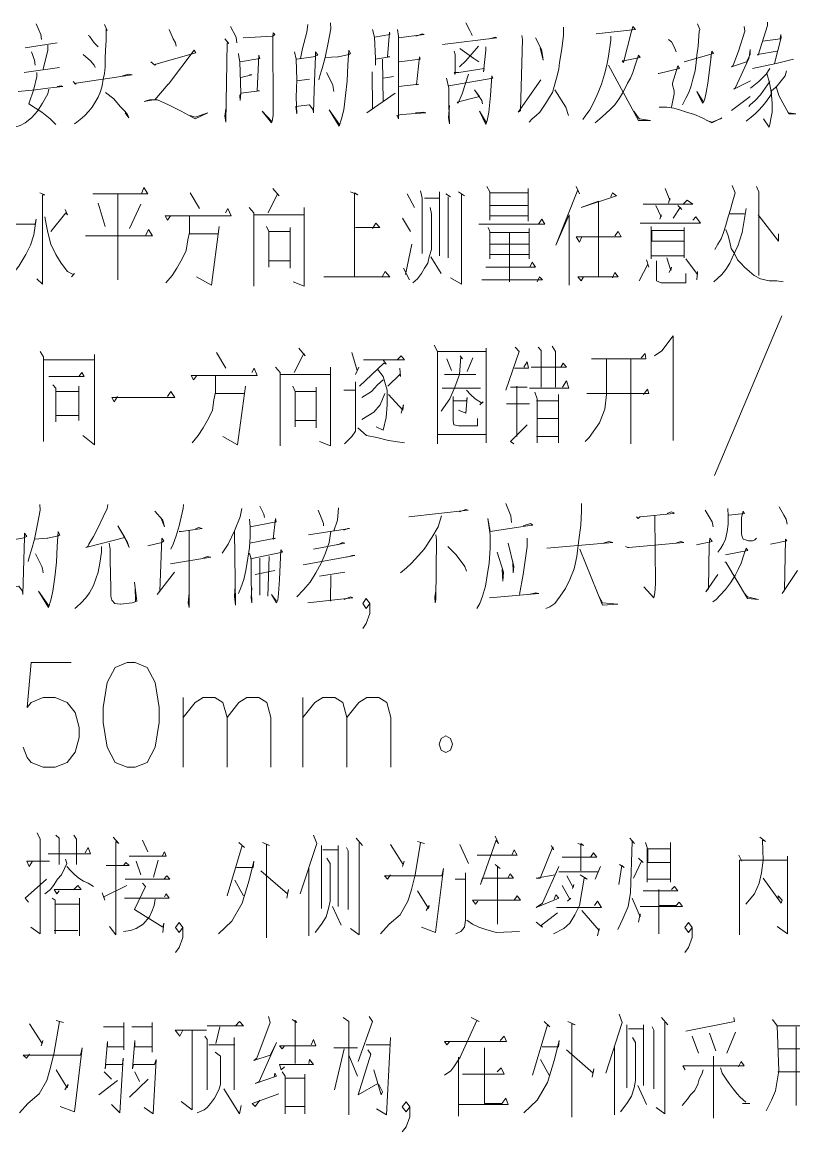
# Model space of a CAD drawing. Header units: millimetres. Extents: x 0 to 829, y 0 to 570.
# Drawn here: x 632.09 to 660.34, y 171.53 to 212.16 of the extents above; entities that cross this region are included whole.
import ezdxf

# ---------------------------------------------------------------- set-up
doc = ezdxf.new("R2010")
doc.units = ezdxf.units.MM

msp = doc.modelspace()

# ---------------------------------------------------------------- linework, layer by layer
at = {"color": 0, "lineweight": 0}
for points in [[(632.604639, 212.097056), (632.773972, 211.705472), (632.795139, 211.522028)], [(635.102306, 212.068833), (635.208139, 211.857167), (635.165806, 211.917139), (635.165806, 211.493806), (635.144639, 211.130444), (635.123472, 210.827056), (635.123472, 210.527194), (635.102306, 210.283778), (635.059972, 210.072111), (635.017639, 209.832222), (634.954139, 209.620556), (634.869472, 209.408889), (634.763639, 209.225444), (634.657806, 209.045528), (634.530806, 208.893833), (634.382639, 208.742139), (634.213306, 208.590444), (634.086306, 208.50225), (634.001639, 208.43875)], [(642.549444, 212.068833), (642.507111, 211.793667), (642.358944, 211.190417), (642.274278, 210.827056)], [(643.374944, 212.128806), (643.396111, 211.917139), (643.290278, 211.402083), (643.184444, 210.858806), (643.078611, 210.463694), (642.993944, 210.192056), (642.951611, 210.043889)], [(648.327944, 212.128806), (648.476111, 211.857167), (648.539611, 211.733694), (648.560778, 211.673722)], [(656.81225, 212.097056), (656.896917, 211.885389), (656.87575, 211.825417), (656.833417, 211.282139), (656.791083, 210.950528), (656.769917, 210.675361), (656.727583, 210.3755), (656.642917, 210.072111), (656.579417, 209.832222), (656.49475, 209.588806), (656.388917, 209.377139), (656.261917, 209.133722)], [(659.373417, 212.157028), (659.373417, 212.037083), (659.03475, 210.950528), (659.013583, 210.97875), (659.73325, 211.098694)], [(634.509639, 211.673722), (634.551972, 211.6455), (634.721306, 211.402083), (634.869472, 211.250389)], [(637.472972, 211.885389), (637.621139, 211.553778), (637.705806, 211.402083), (637.726972, 211.282139)], [(639.716639, 212.005333), (639.928306, 211.61375), (639.949472, 211.402083)], [(640.182306, 211.585528), (641.261806, 211.6455), (641.282972, 211.765444), (641.346472, 211.705472), (641.261806, 211.6455), (641.282972, 208.985556), (641.282972, 208.742139), (641.240639, 208.530472), (641.219472, 208.4705), (640.880806, 208.893833), (641.219472, 208.530472)], [(644.920111, 211.885389), (644.983611, 211.61375), (645.025944, 210.827056), (645.025944, 210.587167), (645.025944, 210.798833), (645.555111, 210.887028), (645.470444, 210.887028), (645.533944, 211.793667), (645.555111, 211.705472), (644.983611, 211.61375)], [(645.830278, 211.885389), (645.872611, 211.6455), (645.872611, 210.252028), (645.872611, 210.163833), (645.872611, 209.408889), (645.872611, 208.622194), (645.809111, 208.742139), (645.978444, 208.773889), (646.867444, 208.833861), (646.782778, 208.862083), (646.486444, 208.833861)], [(645.872611, 211.585528), (646.803944, 211.705472), (646.740444, 211.733694), (646.507611, 211.6455)], [(650.381111, 211.673722), (650.402278, 211.522028), (650.338778, 208.922056), (650.254111, 208.862083), (651.079611, 210.043889)], [(651.905111, 211.977111), (651.905111, 211.733694), (651.905111, 211.673722), (651.841611, 211.190417), (651.778111, 210.738861), (651.756944, 210.675361), (651.735778, 210.435472), (651.651111, 210.103861), (651.566444, 209.800472), (651.502944, 209.588806), (651.397111, 209.408889), (651.291278, 209.225444), (651.164278, 209.045528), (651.037278, 208.862083), (650.910278, 208.742139), (650.762111, 208.622194), (650.656278, 208.50225)], [(653.63725, 211.6455), (653.63725, 211.493806), (653.552583, 210.918778), (653.489083, 210.587167), (653.404417, 210.252028), (653.298583, 209.892194), (653.171583, 209.588806), (653.023417, 209.225444), (652.87525, 208.953806), (652.705917, 208.713917), (652.62125, 208.590444)], [(653.108083, 211.733694), (654.547417, 211.885389), (654.441583, 212.005333), (654.39925, 211.825417), (654.251083, 211.250389), (654.102917, 210.675361), (654.060583, 210.738861), (654.102917, 210.738861), (654.71675, 210.858806), (654.65325, 210.950528), (654.547417, 210.615389), (654.441583, 210.315528), (654.356917, 210.103861), (654.251083, 209.920417), (654.102917, 209.620556), (653.95475, 209.377139), (653.785417, 209.133722), (653.63725, 208.985556), (653.44675, 208.802111), (653.235083, 208.622194), (653.06575, 208.4705)], [(658.52675, 212.005333), (658.547917, 211.825417), (658.315083, 211.098694), (658.14575, 210.647139), (658.103417, 210.555417), (658.061083, 210.527194), (658.611417, 210.707111), (658.738417, 210.97875), (658.738417, 211.162194), (658.71725, 210.950528), (658.696083, 210.827056), (658.188083, 209.7405), (658.14575, 209.70875), (658.759583, 210.012139)], [(659.204083, 211.462056), (659.839083, 211.553778), (659.86025, 211.705472), (659.881417, 211.585528), (659.86025, 211.553778), (659.627417, 210.647139)], [(632.202472, 211.222167), (633.366639, 211.402083)], [(633.027972, 211.310361), (633.027972, 211.130444), (632.858639, 210.435472)], [(639.504972, 211.553778), (639.653139, 211.373861), (639.589639, 211.402083), (639.547306, 208.50225), (639.504972, 208.713917), (639.547306, 208.985556)], [(647.481278, 211.342111), (649.470944, 211.585528), (649.407444, 211.61375), (649.216944, 211.553778)], [(647.904611, 211.098694), (647.946944, 210.97875), (647.946944, 210.252028), (647.904611, 210.315528), (648.073944, 210.315528), (649.005278, 210.463694), (648.984111, 210.34375), (649.068778, 211.130444), (649.068778, 211.250389)], [(648.793611, 211.282139), (648.327944, 210.738861), (648.095111, 210.527194)], [(650.889111, 211.585528), (651.100778, 211.162194), (651.143111, 210.950528), (651.164278, 210.767083), (651.058444, 211.222167)], [(655.753917, 211.522028), (655.85975, 211.433833), (655.965583, 211.250389), (656.029083, 211.070472)], [(632.435306, 211.070472), (632.541139, 210.767083), (632.562306, 210.587167)], [(634.319139, 210.97875), (634.594306, 210.738861), (634.721306, 210.587167), (634.763639, 210.495444)], [(636.795639, 210.707111), (636.943806, 210.587167), (636.986139, 210.615389), (638.446639, 211.038722), (638.383139, 211.130444), (637.451806, 209.892194), (637.430639, 209.892194), (636.943806, 209.317167), (636.753306, 209.317167), (636.562806, 209.257194), (636.753306, 209.285417), (636.922639, 209.317167), (637.049639, 209.317167), (637.451806, 209.133722), (637.494139, 209.1055), (637.917472, 208.893833), (638.319639, 208.682167), (638.425472, 208.622194), (638.891139, 208.833861), (638.425472, 208.682167), (638.234972, 208.742139)], [(640.012972, 211.0105), (640.012972, 210.97875), (640.055306, 210.707111), (640.097639, 209.557056), (640.076472, 209.285417), (640.055306, 209.468861), (640.097639, 209.557056), (640.774972, 209.648778), (640.690306, 209.648778), (640.753806, 210.950528), (640.796139, 210.827056), (640.076472, 210.707111)], [(642.062611, 211.070472), (642.126111, 210.798833), (642.147278, 210.043889), (642.126111, 209.408889), (642.147278, 208.802111), (642.104944, 209.07375), (642.612944, 209.133722), (642.739944, 208.953806), (642.761111, 208.833861), (642.782278, 209.680528), (642.824611, 210.918778), (642.824611, 211.070472), (642.909278, 210.950528), (642.739944, 210.887028), (642.147278, 210.798833)], [(643.184444, 210.858806), (643.650111, 210.887028), (643.671278, 210.887028), (644.052278, 210.97875), (644.115778, 211.0105), (644.052278, 211.130444), (644.009944, 210.587167), (643.988778, 210.012139), (643.925278, 209.468861), (643.861778, 208.953806), (643.777111, 208.622194), (643.692444, 208.350556), (643.332611, 208.953806), (643.713611, 208.410528)], [(645.893778, 210.707111), (646.655778, 210.798833), (646.634611, 210.887028), (646.528778, 209.860444), (646.613444, 209.892194), (645.872611, 209.800472)], [(648.116278, 211.190417), (648.624278, 210.827056), (648.814778, 210.707111)], [(656.325417, 210.707111), (657.404917, 211.0105), (657.341417, 211.098694), (657.299083, 210.858806), (657.32025, 210.887028), (657.19325, 209.920417), (657.12975, 209.588806), (657.087417, 209.345389), (657.045083, 209.257194), (657.00275, 209.197222), (656.791083, 209.620556), (657.023917, 209.257194)], [(632.160139, 210.315528), (633.451306, 210.495444)], [(645.279944, 210.798833), (645.301111, 209.257194)], [(653.552583, 210.587167), (654.65325, 208.562222), (655.09775, 208.562222), (654.695583, 208.622194), (654.65325, 208.650417), (654.483917, 208.893833)], [(655.372917, 210.283778), (655.394083, 210.283778), (656.156083, 210.463694), (656.092583, 210.555417), (655.902083, 209.920417), (655.902083, 209.860444), (655.965583, 209.648778), (655.965583, 209.528833), (655.85975, 209.045528)], [(659.458083, 210.463694), (659.331083, 210.252028), (659.055917, 209.980389), (658.759583, 209.7405)], [(658.823083, 210.463694), (659.690917, 210.647139), (660.325917, 210.798833)], [(632.625806, 210.315528), (632.625806, 210.163833), (632.519972, 209.70875), (632.329472, 209.165472), (632.583472, 209.013778), (632.816306, 208.862083), (633.112639, 208.622194), (633.324306, 208.410528)], [(633.959306, 209.980389), (634.043972, 209.892194), (634.065139, 209.920417), (636.118306, 210.223806), (635.991306, 210.252028), (635.758472, 210.192056)], [(640.097639, 210.132083), (640.499806, 210.223806), (640.436306, 210.223806), (640.415139, 210.223806)], [(642.147278, 210.012139), (642.612944, 210.072111)], [(643.226778, 210.315528), (643.459611, 209.860444), (643.480778, 209.768722), (643.501944, 209.620556)], [(644.898944, 210.34375), (644.920111, 208.985556), (644.708444, 208.833861), (645.745611, 209.557056)], [(645.301111, 210.103861), (645.682111, 210.163833)], [(647.629444, 210.103861), (647.714111, 209.7405), (647.714111, 209.1055), (647.735278, 208.43875), (647.692944, 208.650417), (647.735278, 209.1055)], [(647.714111, 209.832222), (649.322778, 210.103861), (649.280444, 210.192056), (649.238111, 209.468861), (649.174611, 208.862083), (649.111111, 208.562222), (649.068778, 208.410528), (648.835944, 208.893833), (649.089944, 208.4705)], [(648.433778, 210.252028), (648.200944, 209.528833), (648.052778, 209.197222), (648.010444, 209.225444), (648.835944, 209.437111), (648.645444, 209.680528), (648.920611, 209.285417), (648.941778, 209.165472)], [(660.071917, 210.3755), (660.029583, 210.192056), (659.881417, 210.012139), (659.73325, 209.832222), (659.66975, 209.768722), (659.521583, 209.648778), (659.521583, 209.528833), (659.458083, 209.437111), (659.267583, 209.165472), (659.077083, 208.953806), (658.928917, 208.802111), (658.78075, 208.682167), (658.59025, 208.530472)], [(659.35225, 210.283778), (659.436917, 209.980389), (659.500417, 209.680528), (659.521583, 209.468861), (659.54275, 209.197222), (659.54275, 208.862083), (659.500417, 208.622194), (659.458083, 208.410528), (659.436917, 208.318806), (659.22525, 208.622194)], [(633.070306, 209.70875), (633.027972, 209.528833), (632.837472, 209.197222), (632.646972, 208.893833), (632.435306, 208.650417), (632.202472, 208.4705), (632.011972, 208.378778), (631.821472, 208.318806)], [(631.948472, 209.620556), (632.583472, 209.680528), (633.027972, 209.7405), (633.578306, 209.800472), (633.514806, 209.832222), (633.366639, 209.800472)], [(652.092083, 208.742139), (651.989778, 209.045528), (651.587611, 209.680528)], [(659.458083, 209.980389), (659.28875, 209.7405), (659.119417, 209.497083), (658.928917, 209.285417), (658.738417, 209.133722), (658.696083, 209.07375)], [(659.690917, 209.800472), (659.79675, 209.468861), (660.156583, 208.802111), (660.410583, 208.802111), (660.156583, 208.833861)], [(635.144639, 209.588806), (635.440972, 209.345389), (635.673806, 209.07375), (635.843139, 208.893833), (635.948972, 208.773889), (635.991306, 208.650417), (635.864306, 208.833861)], [(658.061083, 208.922056), (658.738417, 209.437111)], [(655.41525, 209.045528), (655.563417, 209.045528), (655.690417, 209.045528), (655.944417, 209.013778), (656.156083, 208.953806), (656.410083, 208.862083), (656.706417, 208.773889), (656.981583, 208.650417), (657.214417, 208.530472), (657.341417, 208.4705), (657.70125, 208.650417), (657.658917, 208.622194), (657.341417, 208.50225), (657.150917, 208.562222)], [(635.592667, 202.72375), (635.592667, 205.874056), (634.671917, 205.874056), (636.686278, 205.874056), (636.541639, 206.103361), (636.456972, 205.874056)], [(641.265333, 206.064556), (641.494639, 205.796444), (641.438194, 205.874056), (641.092472, 205.182611)], [(646.676944, 205.986944), (646.736917, 205.718833), (646.736917, 203.683306)], [(649.097, 206.142167), (649.209889, 205.948139), (649.209889, 204.9145), (649.209889, 205.066194), (650.621, 205.066194), (650.621, 204.875694), (650.621, 206.064556), (650.621, 205.912861), (649.209889, 205.912861), (650.621, 205.912861), (650.621, 205.450722), (649.209889, 205.450722)], [(652.377833, 206.142167), (652.49425, 205.874056), (652.437806, 206.02575), (651.629944, 203.990222), (652.120306, 205.105), (652.120306, 202.53325)], [(655.630444, 206.064556), (655.803306, 205.641222), (655.803306, 205.718833), (655.746861, 205.528333)], [(658.078722, 206.180972), (658.195139, 205.912861), (658.078722, 205.528333), (658.022278, 205.2955), (657.934083, 205.027389), (657.849417, 204.720472), (657.761222, 204.452361), (657.676556, 204.223056), (657.560139, 204.029028), (657.44725, 203.838528)], [(658.97125, 206.142167), (659.059444, 205.948139), (659.059444, 202.878972)], [(632.742222, 205.912861), (632.915083, 205.83525), (632.830417, 205.83525), (632.830417, 202.572056), (632.625806, 202.762556)], [(638.242028, 205.912861), (638.58775, 205.334306)], [(644.115778, 205.948139), (644.373306, 205.83525), (644.260417, 205.912861), (644.260417, 202.840167), (643.135056, 202.840167), (645.555111, 202.840167), (645.38225, 203.030667), (645.265833, 202.840167)], [(646.186583, 205.874056), (646.447639, 205.373111)], [(646.821583, 205.718833), (647.368389, 205.718833)], [(647.368389, 205.948139), (647.368389, 203.609222)], [(647.597694, 205.874056), (647.770556, 205.757639)], [(647.685889, 205.757639), (647.685889, 203.531611)], [(648.17625, 205.874056), (648.17625, 202.572056), (647.770556, 202.801361)], [(648.059833, 205.948139), (648.289139, 205.796444)], [(653.644306, 205.757639), (653.704278, 205.912861), (653.845389, 205.796444), (652.550694, 205.373111), (653.185694, 205.602417), (653.185694, 202.840167), (652.437806, 202.840167), (653.905361, 202.840167), (653.788944, 202.995389), (653.704278, 202.801361)], [(654.826111, 205.489528), (656.639389, 205.489528), (656.438306, 205.641222), (656.293667, 205.489528)], [(633.662972, 205.2955), (633.751167, 205.105), (633.691194, 205.182611), (633.144389, 204.491167)], [(634.873, 205.528333), (635.130528, 204.681667)], [(636.42875, 205.489528), (636.023056, 204.607583)], [(637.522361, 205.066194), (637.405944, 204.9145), (637.321278, 205.066194), (639.737806, 205.066194), (639.624917, 205.334306), (639.536722, 205.182611)], [(640.401028, 205.373111), (640.573889, 205.182611), (640.573889, 202.494444), (640.573889, 205.105), (642.415389, 205.105), (642.415389, 205.373111), (642.415389, 202.494444), (642.013222, 202.649667)], [(647.022667, 205.373111), (647.079111, 205.143806), (647.079111, 203.838528), (646.994444, 203.570417), (646.938, 203.337583), (646.821583, 203.147083), (646.705167, 202.956583), (646.564056, 202.762556), (646.391194, 202.610861)], [(655.28825, 205.450722), (655.489333, 205.027389), (655.489333, 205.105), (655.429361, 204.949778)], [(656.092583, 205.450722), (656.237222, 205.2955), (656.180778, 205.373111), (655.919722, 204.988583)], [(658.597306, 205.334306), (658.452667, 204.452361), (658.368, 204.18425), (658.308028, 203.990222), (658.195139, 203.760917), (658.078722, 203.531611), (657.994056, 203.337583), (657.849417, 203.108278), (657.704778, 202.917778), (657.4155, 202.649667)], [(657.994056, 205.143806), (658.540861, 205.143806)], [(631.733278, 204.759278), (632.569361, 204.759278), (632.597583, 204.949778), (632.512917, 204.37475), (632.3965, 203.990222), (632.223639, 203.648028), (631.966111, 203.224694), (631.765028, 202.956583), (631.503972, 202.72375)], [(632.915083, 205.027389), (632.971528, 204.759278), (633.0315, 204.452361), (633.144389, 204.029028), (633.31725, 203.648028), (633.518333, 203.337583), (633.751167, 203.030667), (633.95225, 202.917778), (634.008694, 202.956583), (633.895806, 202.840167)], [(638.213806, 205.066194), (638.213806, 204.452361), (638.153833, 204.18425), (638.097389, 203.799722), (637.95275, 203.492806), (637.751667, 203.147083), (637.578806, 202.878972), (637.3495, 202.610861)], [(644.288639, 204.642861), (645.181167, 204.642861), (645.036528, 204.798083), (644.920111, 204.607583)], [(646.01725, 204.988583), (646.303, 204.491167)], [(648.807722, 204.759278), (651.227778, 204.759278), (651.111361, 204.949778), (650.994944, 204.759278)], [(654.709694, 204.798083), (656.928667, 204.798083), (656.755806, 205.027389), (656.639389, 204.9145)], [(659.031222, 205.105), (659.779111, 204.145444), (659.779111, 204.413556)], [(634.410861, 204.335944), (636.859139, 204.335944), (636.7145, 204.568778), (636.601611, 204.335944)], [(638.213806, 204.413556), (639.250972, 204.413556)], [(639.307417, 204.681667), (639.018139, 202.53325), (638.471333, 202.840167)], [(641.036028, 204.681667), (641.120694, 204.491167), (641.120694, 203.185889), (641.120694, 203.415194), (641.896806, 203.415194), (641.896806, 203.147083), (641.896806, 204.642861), (641.896806, 204.491167), (641.120694, 204.491167)], [(649.153444, 204.642861), (649.209889, 204.491167), (649.209889, 203.492806), (649.209889, 203.648028), (650.65275, 203.648028), (650.65275, 203.492806), (650.65275, 204.607583), (650.65275, 204.452361), (649.209889, 204.452361), (649.209889, 204.029028), (650.65275, 204.029028), (649.929556, 204.029028), (649.929556, 204.452361), (649.929556, 202.649667), (649.929556, 203.185889), (649.068778, 203.185889), (650.882056, 203.185889), (650.765639, 203.376389), (650.680972, 203.185889)], [(652.578917, 204.297139), (652.49425, 204.106639), (652.377833, 204.297139), (654.01825, 204.297139), (653.905361, 204.491167), (653.788944, 204.335944)], [(655.115389, 204.681667), (655.115389, 203.492806), (655.115389, 203.609222), (656.321889, 203.609222), (656.321889, 203.531611), (656.321889, 204.642861), (656.321889, 204.529972), (655.143611, 204.529972), (655.143611, 204.145444), (656.321889, 204.145444)], [(657.849417, 204.568778), (657.934083, 204.335944), (657.994056, 204.106639), (658.0505, 203.877333), (658.166917, 203.683306), (658.279806, 203.454), (658.396222, 203.337583), (658.540861, 203.185889), (658.713722, 203.030667), (658.886583, 202.878972), (659.115889, 202.762556), (659.433389, 202.684944), (659.719139, 202.684944), (659.951972, 202.649667)], [(646.130139, 202.917778), (646.359444, 204.029028)], [(647.050889, 203.570417), (647.424833, 202.956583)], [(655.690417, 203.531611), (655.835056, 203.069472), (655.863278, 203.185889), (655.775083, 202.995389)], [(646.045472, 203.147083), (646.274778, 202.72375)], [(654.942528, 203.454), (655.027194, 203.185889), (654.998972, 203.302306), (654.681472, 202.684944)], [(655.316472, 203.415194), (655.316472, 202.801361), (655.316472, 202.684944), (655.489333, 202.610861), (656.381861, 202.610861), (656.381861, 202.956583)], [(656.381861, 203.492806), (656.81225, 202.917778), (656.81225, 203.030667), (656.784028, 202.72375)], [(648.924139, 202.72375), (651.139583, 202.72375), (651.026694, 202.840167), (650.9385, 202.649667)], [(652.638889, 202.840167), (652.550694, 202.684944), (652.437806, 202.840167)], [(659.899056, 201.411417), (657.433139, 195.558833)], [(655.238861, 199.947389), (655.514028, 200.130833), (655.92325, 200.677639), (655.92325, 196.839417)], [(647.177889, 200.331917), (647.290778, 200.102611), (647.290778, 196.723), (647.290778, 197.068722), (649.075833, 197.068722), (649.075833, 196.761806), (649.075833, 200.219028), (649.075833, 200.102611), (647.290778, 200.102611)], [(651.495889, 200.293111), (651.612306, 200.102611), (651.612306, 198.797333)], [(632.752806, 200.102611), (632.865694, 199.912111), (632.865694, 196.800611), (632.865694, 199.795694), (634.738944, 199.795694), (634.738944, 199.986194), (634.738944, 196.687722), (634.308556, 197.029917)], [(639.201583, 200.063806), (639.547306, 199.488778)], [(642.224889, 200.219028), (642.454194, 199.947389), (642.39775, 200.025), (642.052028, 199.333556)], [(644.154583, 200.063806), (644.355667, 199.411167), (644.412111, 199.527583), (644.299222, 199.259472)], [(644.584972, 199.795694), (646.084278, 199.795694), (645.967861, 199.947389), (645.823222, 199.795694)], [(648.126861, 199.947389), (648.215056, 199.8345), (648.155083, 199.912111), (648.098639, 199.259472), (647.925778, 198.797333), (647.752917, 198.374), (647.435417, 197.915389)], [(648.589, 199.873306), (648.384389, 199.372361)], [(650.141222, 200.257833), (650.285861, 200.102611), (649.7955, 198.680917)], [(650.977306, 200.257833), (651.093722, 200.141417), (651.093722, 198.797333)], [(652.935222, 199.8345), (654.921361, 199.8345), (654.893139, 200.025), (654.7485, 199.873306)], [(638.481917, 199.220667), (638.3655, 199.065444), (638.280833, 199.220667), (640.697361, 199.220667), (640.584472, 199.488778), (640.496278, 199.333556)], [(641.360583, 199.527583), (641.533444, 199.333556), (641.533444, 196.648917), (641.533444, 199.259472), (643.374944, 199.259472), (643.374944, 199.527583), (643.374944, 196.648917), (642.972778, 196.800611)], [(645.304639, 199.795694), (645.421056, 199.640472), (645.332861, 199.679278), (644.440333, 198.836139), (645.103556, 199.449972), (645.304639, 199.181861), (645.449278, 198.680917), (645.449278, 198.144694), (645.421056, 197.682556), (645.304639, 197.223944), (645.047111, 197.340361)], [(645.911417, 199.488778), (645.939639, 199.181861), (645.911417, 199.259472), (645.4775, 198.836139)], [(647.6365, 199.8345), (647.809361, 199.411167)], [(650.113, 199.488778), (650.631583, 199.488778), (650.575139, 199.718083), (650.458722, 199.527583)], [(650.719778, 199.527583), (652.014472, 199.527583), (651.898056, 199.679278), (651.813389, 199.527583)], [(653.51025, 199.8345), (653.482028, 199.8345), (653.482028, 198.987833), (653.482028, 198.529222), (653.425583, 197.993), (653.2245, 197.492056), (652.850556, 196.955833), (652.705917, 196.800611)], [(654.374556, 199.8345), (654.374556, 196.723)], [(633.070306, 199.181861), (634.365, 199.181861), (634.276806, 199.333556), (634.163917, 199.181861)], [(639.173361, 199.220667), (639.173361, 198.606833), (639.113389, 198.335194), (639.056944, 197.954194), (638.912306, 197.647278), (638.711222, 197.301556), (638.538361, 197.029917), (638.309056, 196.761806)], [(645.304639, 199.065444), (645.103556, 198.874944), (644.87425, 198.642111), (644.528528, 198.412806)], [(647.551833, 199.259472), (648.701889, 199.259472)], [(633.211417, 198.874944), (633.327833, 198.758528), (633.327833, 197.530861), (633.327833, 197.760167), (634.163917, 197.760167), (634.163917, 197.569667), (634.163917, 198.836139), (634.163917, 198.642111), (633.327833, 198.642111)], [(640.266972, 198.836139), (639.977694, 196.687722), (639.430889, 196.994639)], [(641.995583, 198.836139), (642.08025, 198.642111), (642.08025, 197.340361), (642.08025, 197.569667), (642.856361, 197.569667), (642.856361, 197.301556), (642.856361, 198.797333), (642.856361, 198.642111), (642.08025, 198.642111)], [(643.865306, 198.680917), (644.299222, 198.680917), (644.299222, 198.987833), (644.299222, 197.45325), (644.299222, 197.185139), (644.154583, 196.994639), (643.893528, 196.723)], [(647.463639, 198.758528), (648.87475, 198.758528)], [(648.356167, 198.680917), (648.500806, 198.529222), (648.673667, 198.374), (648.902972, 198.222306), (648.962944, 198.261111), (648.846528, 198.144694)], [(649.968361, 198.797333), (650.575139, 198.797333)], [(650.201194, 198.836139), (650.201194, 196.994639)], [(650.659806, 198.758528), (652.099139, 198.758528), (652.014472, 199.026639), (651.869833, 198.797333)], [(652.762361, 198.568028), (655.037778, 198.568028), (654.977806, 198.719722), (654.836694, 198.529222)], [(635.575028, 198.451611), (635.458611, 198.261111), (635.370417, 198.412806), (637.674056, 198.412806), (637.532944, 198.642111), (637.416528, 198.451611)], [(639.173361, 198.568028), (640.210528, 198.568028)], [(645.364611, 198.568028), (645.19175, 198.144694), (644.958917, 197.876583), (644.528528, 197.608472)], [(645.505722, 198.529222), (646.024306, 197.954194), (646.052528, 198.144694), (645.967861, 197.837778)], [(648.070417, 197.954194), (648.327944, 197.837778), (648.384389, 198.412806), (648.356167, 198.299917), (647.869333, 198.299917), (647.869333, 198.451611), (647.869333, 197.569667), (647.897556, 197.414444), (648.070417, 197.375639), (648.761861, 197.375639), (648.761861, 197.647278)], [(650.860889, 198.606833), (650.949083, 198.374), (650.949083, 196.761806)], [(650.920861, 198.299917), (651.725194, 198.299917)], [(651.725194, 198.529222), (651.725194, 196.761806)], [(649.82725, 198.1835), (650.659806, 198.1835)], [(650.949083, 197.647278), (651.725194, 197.647278)], [(644.383889, 197.301556), (644.701389, 197.029917), (645.075333, 196.955833), (645.505722, 196.839417), (646.084278, 196.761806)], [(650.084778, 196.723), (649.968361, 196.800611), (650.575139, 197.414444)], [(650.920861, 196.994639), (651.696972, 196.994639)], [(632.731639, 194.504028), (632.752806, 194.292361), (632.646972, 193.777306), (632.541139, 193.234028), (632.435306, 192.842444), (632.350639, 192.567278), (632.308306, 192.419111)], [(635.229306, 194.504028), (635.208139, 194.352333), (635.059972, 194.048944), (634.869472, 193.657361), (634.700139, 193.32575), (634.530806, 193.050583), (634.488472, 192.962389), (634.424972, 192.930639), (635.843139, 193.294), (635.589139, 193.717333), (635.948972, 193.114083), (636.012472, 192.930639), (635.843139, 193.294)], [(636.943806, 194.260611), (637.240139, 193.929), (637.303639, 193.685583), (637.176639, 193.988972)], [(637.998611, 194.504028), (637.980972, 194.352333), (637.832806, 193.717333), (637.726972, 193.353972), (637.621139, 193.050583), (637.536472, 192.870667)], [(640.136444, 194.352333), (640.072944, 194.048944), (639.861278, 193.537417), (639.628444, 193.050583), (639.416778, 192.718972)], [(640.792611, 194.444056), (640.940778, 194.140667), (640.961944, 194.020722)], [(642.930444, 194.292361), (643.057444, 193.96075), (643.120944, 193.809056), (643.120944, 193.717333)], [(643.671278, 194.380556), (643.628944, 193.929), (643.501944, 193.537417)], [(646.243028, 194.048944), (648.419667, 194.292361), (648.335, 194.320583), (648.102167, 194.232389)], [(649.7955, 194.53225), (649.986, 194.080694), (650.007167, 193.837278)], [(652.568333, 194.53225), (652.568333, 194.260611), (652.547167, 193.749083), (652.4625, 193.114083), (652.399, 192.599028), (652.293167, 192.143944), (652.145, 191.752361), (651.975667, 191.42075), (651.785167, 191.149111), (651.594667, 190.877472), (651.404167, 190.754), (651.256, 190.694028)], [(654.579167, 194.048944), (654.642667, 193.988972), (654.706167, 194.048944), (654.727333, 194.048944), (655.933833, 194.172417), (655.955, 194.200639), (655.849167, 194.232389), (655.701, 194.172417)], [(657.094472, 194.292361), (657.348472, 193.869028), (657.390806, 193.685583)], [(657.919972, 194.352333), (657.941139, 194.080694), (657.941139, 193.777306), (657.898806, 193.505667), (657.835306, 193.234028), (657.750639, 193.050583), (657.665972, 192.902417), (657.560139, 192.750722)], [(657.962306, 194.108917), (658.533806, 194.172417), (658.491472, 194.260611), (658.427972, 194.020722), (658.427972, 193.809056), (658.427972, 193.625611), (658.427972, 193.413944), (658.449139, 193.32575), (658.491472, 193.234028), (658.576139, 193.202278), (658.681972, 193.174056), (658.830139, 193.174056), (658.914806, 193.202278), (658.978306, 193.26225)], [(659.803806, 194.412306), (659.973139, 194.108917), (660.057806, 193.96075), (660.100139, 193.777306)], [(640.411611, 193.96075), (640.432778, 193.685583), (640.432778, 193.32575), (640.411611, 192.930639), (640.348111, 192.539056), (640.284611, 192.083972), (640.199944, 191.752361), (640.094111, 191.448972), (640.009444, 191.237306)], [(640.432778, 193.685583), (641.385278, 193.869028), (641.364111, 193.988972), (641.279444, 193.234028), (641.364111, 193.26225), (640.411611, 193.082333)], [(647.446, 194.080694), (647.319, 193.685583), (647.086167, 193.294), (646.811, 192.870667), (646.602861, 192.630778), (646.348861, 192.355611), (646.158361, 192.175694), (645.946694, 191.995778)], [(650.4305, 193.717333), (650.705667, 193.809056), (650.790333, 193.749083), (650.748, 193.749083), (649.224, 193.505667), (649.139333, 193.988972), (649.224, 193.385722), (649.224, 192.902417), (649.181667, 192.355611), (649.118167, 191.904056), (649.054667, 191.508944), (648.948833, 191.149111), (648.843, 190.877472), (648.737167, 190.694028)], [(655.2565, 194.080694), (655.277667, 191.600667), (655.2565, 191.269056), (655.214167, 191.089139), (654.854333, 191.480722), (655.214167, 191.089139), (655.235333, 191.177333)], [(631.419306, 193.445694), (631.482806, 193.174056), (631.503972, 192.419111), (631.482806, 191.784111), (631.503972, 191.177333), (631.461639, 191.448972), (631.969639, 191.508944), (632.096639, 191.329028), (632.117806, 191.209083), (632.138972, 192.05575), (632.181306, 193.294), (632.181306, 193.445694), (632.265972, 193.32575), (632.096639, 193.26225), (631.503972, 193.174056)], [(632.541139, 193.234028), (633.006806, 193.26225), (633.027972, 193.26225), (633.408972, 193.353972), (633.472472, 193.385722), (633.408972, 193.505667), (633.366639, 192.962389), (633.345472, 192.387361), (633.281972, 191.844083), (633.218472, 191.329028), (633.133806, 190.997417), (633.049139, 190.725778), (632.689306, 191.329028), (633.070306, 190.78575)], [(637.832806, 193.505667), (637.917472, 193.505667), (638.675944, 193.625611), (638.548944, 193.657361), (638.421944, 193.597389)], [(638.210278, 193.537417), (638.210278, 191.209083), (638.210278, 190.78575), (638.210278, 190.725778), (638.167944, 190.905694), (638.210278, 191.269056)], [(639.861278, 193.505667), (639.903611, 190.813972), (639.861278, 191.149111), (639.882444, 191.508944)], [(643.396111, 193.505667), (643.332611, 193.114083), (643.184444, 192.69075), (643.036278, 192.355611), (642.845778, 191.995778), (642.634111, 191.660639), (642.380111, 191.360778), (642.147278, 191.117361)], [(642.570611, 193.385722), (644.073444, 193.625611), (644.009944, 193.625611), (643.861778, 193.565639)], [(647.234333, 193.385722), (647.2555, 193.202278), (647.234333, 191.025639), (647.213167, 190.905694), (647.192, 191.117361), (647.234333, 191.329028)], [(634.996472, 192.962389), (634.996472, 192.750722), (634.932972, 192.355611), (634.869472, 192.024), (634.784806, 191.784111), (634.700139, 191.540694), (634.551972, 191.269056), (634.424972, 191.089139), (634.255639, 190.905694), (634.086306, 190.754), (634.022806, 190.694028)], [(635.271639, 193.082333), (635.313972, 192.870667), (635.313972, 192.447333), (635.335139, 191.448972), (635.335139, 191.149111), (635.377472, 190.997417), (635.483306, 190.877472), (635.673806, 190.845722), (635.694972, 190.845722), (636.118306, 190.905694), (636.287639, 190.965667), (636.202972, 191.660639)], [(636.689806, 192.990611), (637.197806, 193.114083), (637.282472, 193.174056), (637.197806, 193.26225), (637.134306, 191.329028), (637.028472, 191.209083), (637.663472, 192.024)], [(642.761111, 192.870667), (643.904111, 193.082333), (643.819444, 193.114083), (643.650111, 193.022361)], [(648.356167, 192.05575), (648.292667, 192.235667), (647.975167, 192.659), (647.678833, 192.962389)], [(649.880167, 193.082333), (650.091833, 192.235667), (650.070667, 191.995778), (650.0495, 192.419111)], [(650.578667, 193.26225), (650.578667, 192.962389), (650.4305, 191.932278), (650.3035, 191.209083)], [(651.298333, 192.902417), (653.711333, 193.114083), (653.563167, 193.142306), (653.372667, 193.082333)], [(654.177, 192.962389), (654.261667, 192.930639), (654.304, 192.930639), (656.314833, 193.114083), (656.209, 193.142306), (656.0185, 193.082333)], [(656.7805, 193.022361), (657.348472, 193.142306), (657.263806, 193.26225), (657.242639, 193.022361), (657.221472, 191.42075), (657.115639, 191.300806), (657.560139, 191.932278)], [(659.486306, 193.050583), (660.078972, 193.174056), (660.036639, 193.234028), (659.994306, 191.360778), (659.909639, 191.237306), (660.481139, 192.083972)], [(632.583472, 192.69075), (632.816306, 192.235667), (632.837472, 192.143944), (632.858639, 191.995778)], [(637.515306, 192.327389), (638.993444, 192.567278), (638.866444, 192.599028), (638.718278, 192.539056)], [(640.411611, 192.718972), (640.475111, 192.507306), (640.475111, 191.720611), (640.496278, 190.905694), (640.475111, 191.089139), (640.496278, 191.448972)], [(640.453944, 192.507306), (641.618111, 192.750722), (641.554611, 192.842444), (641.512278, 191.752361), (641.469944, 191.237306), (641.448778, 190.997417), (641.406444, 190.905694), (641.215944, 191.209083), (641.406444, 190.965667)], [(641.131278, 192.599028), (641.088944, 191.149111)], [(642.380111, 192.295639), (644.263944, 192.630778), (644.179278, 192.630778), (643.967611, 192.567278)], [(649.478, 192.750722), (649.710833, 192.024), (649.689667, 191.692389), (649.6685, 192.115722)], [(652.504833, 192.870667), (653.330333, 190.813972), (653.901833, 190.845722), (653.330333, 190.905694), (653.203333, 191.149111)], [(657.835306, 192.659), (658.660806, 192.810694), (658.597306, 192.902417), (658.512639, 192.659), (658.406806, 192.355611), (658.300972, 192.115722), (658.195139, 191.904056), (658.025806, 191.632417), (657.835306, 191.389), (657.644806, 191.177333), (657.496639, 191.025639), (657.369639, 190.937444)], [(640.792611, 192.539056), (640.792611, 191.177333)], [(657.814139, 192.387361), (657.856472, 192.387361), (658.639639, 191.057389), (659.041806, 191.025639), (658.639639, 191.117361), (658.533806, 191.237306)], [(641.342944, 192.083972), (640.623278, 191.932278)], [(642.972778, 191.872306), (643.904111, 192.024)], [(643.396111, 191.904056), (643.374944, 190.965667)], [(636.224139, 191.480722), (636.245306, 190.965667)], [(642.549444, 190.905694), (644.200444, 191.089139), (644.115778, 191.117361), (643.882944, 191.025639)], [(644.814278, 190.877472), (644.687278, 190.694028), (644.560278, 190.877472), (644.687278, 191.060917), (644.814278, 190.877472), (644.814278, 190.510583), (644.687278, 190.147222), (644.560278, 189.963778)], [(649.202833, 191.089139), (651.002, 191.237306), (650.896167, 191.269056), (650.642167, 191.209083)], [(633.885222, 188.718472), (632.421194, 188.718472), (632.276556, 187.071), (632.421194, 187.254444), (632.862167, 187.437889), (633.299611, 187.437889), (633.737056, 187.254444), (634.029861, 186.891083), (634.178028, 186.34075), (634.178028, 185.973861), (634.029861, 185.427056), (633.737056, 185.060167), (633.299611, 184.88025), (632.862167, 184.88025), (632.421194, 185.060167), (632.276556, 185.243611), (632.128389, 185.6105)], [(637.980972, 184.88025), (637.980972, 187.437889)], [(637.980972, 186.707639), (638.418417, 187.254444), (638.711222, 187.437889), (639.148667, 187.437889), (639.441472, 187.254444), (639.589639, 186.707639), (639.589639, 184.88025)], [(639.589639, 186.707639), (640.027083, 187.254444), (640.319889, 187.437889), (640.757333, 187.437889), (641.050139, 187.254444), (641.198306, 186.707639), (641.198306, 184.88025)], [(642.366, 184.88025), (642.366, 187.437889)], [(642.366, 186.707639), (642.806972, 187.254444), (643.099778, 187.437889), (643.537222, 187.437889), (643.830028, 187.254444), (643.974667, 186.707639), (643.974667, 184.88025)], [(643.974667, 186.707639), (644.415639, 187.254444), (644.708444, 187.437889), (645.145889, 187.437889), (645.438694, 187.254444), (645.583333, 186.707639), (645.583333, 184.88025)], [(632.636389, 182.474306), (632.749278, 182.245), (632.749278, 178.787778), (632.407083, 179.020611)], [(633.327833, 182.396694), (633.440722, 182.280278), (633.440722, 181.320722)], [(633.987528, 182.396694), (634.075722, 182.245), (634.075722, 181.320722)], [(642.761111, 182.396694), (642.874, 182.089778), (642.27075, 180.248278)], [(635.426861, 182.319083), (635.631472, 182.089778), (635.515056, 182.167389), (635.515056, 178.748972), (635.28575, 179.055889)], [(636.49225, 182.206194), (636.696861, 181.782861)], [(640.023556, 182.128583), (640.224639, 181.938083), (640.139972, 182.012167), (639.593167, 180.170667)], [(640.887861, 182.128583), (641.148917, 182.012167), (641.0325, 182.050972), (641.0325, 178.636083)], [(643.046861, 182.012167), (643.046861, 179.708528)], [(643.653639, 182.012167), (643.653639, 179.786139)], [(644.42975, 182.128583), (644.42975, 178.748972), (644.11225, 178.981806)], [(644.313333, 182.280278), (644.546167, 182.012167)], [(646.560528, 182.167389), (646.818056, 182.089778), (646.676944, 182.128583), (646.472333, 180.939722), (646.331222, 180.361167), (646.214806, 179.980167), (645.925528, 179.479222), (645.523361, 179.1335), (645.205861, 178.787778)], [(645.579806, 182.050972), (646.041944, 181.320722), (646.070167, 181.437139), (646.013722, 181.246639)], [(648.116278, 182.050972), (648.43025, 181.359528)], [(649.410972, 182.357889), (649.523861, 182.089778), (649.439194, 182.206194), (648.864167, 180.594), (648.948833, 180.823306), (650.074194, 180.823306), (649.957778, 180.975), (649.869583, 180.823306)], [(651.453556, 182.012167), (651.54175, 181.860472), (651.513528, 181.973361), (651.051389, 180.823306), (650.90675, 180.823306), (651.598194, 180.939722), (651.742833, 181.246639), (651.139583, 179.902556), (650.90675, 179.747333), (651.742833, 180.093056), (651.626417, 180.209472), (651.569972, 180.05425)], [(652.434278, 182.089778), (652.635361, 182.012167), (652.547167, 182.089778), (652.547167, 181.091417), (652.547167, 181.592361), (651.85925, 181.592361), (653.125722, 181.592361), (653.009306, 181.744056), (652.892889, 181.592361)], [(654.332222, 182.280278), (654.505083, 182.089778), (654.420417, 182.167389), (654.363972, 180.287083), (654.275778, 179.786139), (654.074694, 179.327528), (653.901833, 178.943)], [(654.910778, 182.128583), (654.967222, 181.938083), (654.967222, 180.668083), (654.967222, 180.7845), (655.831528, 180.7845), (655.831528, 180.668083), (655.831528, 182.128583), (655.831528, 181.899278), (654.995444, 181.899278), (654.995444, 181.398333), (655.803306, 181.398333)], [(659.101778, 182.319083), (659.302861, 182.167389), (659.189972, 182.206194), (659.218194, 181.475944), (659.158222, 181.013806), (659.073556, 180.632806), (658.900694, 180.248278), (658.583194, 179.86375)], [(633.038556, 181.70525), (634.594306, 181.70525), (634.506111, 181.938083), (634.393222, 181.744056)], [(636.005417, 181.627639), (637.356556, 181.627639), (637.300111, 181.782861), (637.211917, 181.627639)], [(643.103306, 181.860472), (643.653639, 181.860472)], [(643.967611, 181.938083), (644.027583, 181.821667), (644.027583, 179.67325)], [(648.74775, 181.666444), (650.215306, 181.666444), (650.102417, 181.860472), (650.014222, 181.666444)], [(658.325667, 181.666444), (658.438556, 181.437139)], [(658.353889, 178.748972), (658.353889, 181.475944), (660.110722, 181.475944), (660.110722, 181.627639), (660.110722, 178.787778), (659.736778, 179.055889)], [(632.463528, 181.437139), (632.347111, 181.246639), (632.262444, 181.437139), (633.095, 181.437139)], [(633.673556, 181.51475), (633.73, 181.359528), (633.641806, 181.169028), (633.528917, 180.939722), (633.384278, 180.7845), (633.267861, 180.594), (633.12675, 180.399972), (632.922139, 180.248278)], [(633.73, 181.246639), (633.874639, 181.091417), (634.019278, 180.939722), (634.160389, 180.823306), (634.33325, 180.706889), (634.506111, 180.632806), (634.707194, 180.516389)], [(635.169333, 181.285444), (636.005417, 181.285444), (635.889, 181.398333), (635.804333, 181.285444)], [(636.262944, 181.437139), (636.435806, 180.939722)], [(637.070806, 181.475944), (636.897944, 180.862111)], [(639.938889, 181.207833), (640.542139, 181.207833), (640.570361, 181.437139), (640.3975, 180.745694), (640.139972, 179.902556), (639.766028, 179.249917), (639.275667, 178.787778)], [(642.58825, 181.207833), (642.58825, 178.710167)], [(643.247944, 181.553556), (643.364361, 181.359528), (643.364361, 179.980167), (643.307917, 179.708528), (643.219722, 179.401611), (643.046861, 179.1335), (642.817556, 178.826583)], [(649.410972, 181.320722), (649.583833, 181.169028), (649.495639, 181.246639), (649.495639, 179.1335)], [(651.742833, 181.052611), (653.182167, 181.052611), (653.266833, 181.246639), (653.06575, 180.7845)], [(653.958278, 181.320722), (654.131139, 181.207833), (654.046472, 181.285444), (653.930056, 180.594)], [(654.649722, 181.553556), (654.822583, 181.398333), (654.766139, 181.437139), (654.476861, 180.823306)], [(632.318889, 179.941361), (632.202472, 180.093056), (632.982111, 180.7845)], [(635.860778, 180.7845), (637.501194, 180.7845), (637.384778, 180.900917), (637.271889, 180.7845)], [(640.831417, 181.091417), (641.808611, 180.248278), (641.836833, 180.399972), (641.780389, 180.093056)], [(645.579806, 180.939722), (645.466917, 180.7845), (645.3505, 180.900917), (647.453056, 180.900917), (647.5095, 181.169028), (647.22375, 178.826583), (646.705167, 179.020611)], [(647.943417, 180.7845), (648.317361, 180.7845), (648.317361, 181.013806), (648.317361, 179.288722), (648.289139, 179.020611), (648.1445, 178.865389), (647.971639, 178.787778)], [(652.518944, 180.939722), (652.78, 180.7845), (652.663583, 180.823306), (652.490722, 179.824944), (652.317861, 179.479222), (652.145, 179.172306), (651.915694, 178.981806), (651.54175, 178.787778)], [(652.032111, 180.900917), (652.261417, 180.477583), (652.289639, 180.594), (652.233194, 180.438778)], [(659.218194, 180.823306), (659.881417, 179.902556), (659.909639, 180.015444), (659.765, 180.170667), (659.765, 180.131861), (659.765, 180.05425)], [(633.440722, 180.361167), (633.356056, 180.248278), (633.267861, 180.399972), (634.248583, 180.399972), (634.132167, 180.555194), (633.987528, 180.399972)], [(635.024694, 180.287083), (635.112889, 180.015444), (635.084667, 180.131861), (635.917222, 180.555194)], [(636.49225, 180.632806), (636.608667, 180.516389), (636.2065, 179.67325), (637.243667, 179.020611), (637.271889, 179.172306), (637.243667, 178.826583)], [(639.878917, 180.745694), (640.196417, 180.170667)], [(651.85925, 180.555194), (652.145, 180.05425), (652.173222, 180.093056), (652.060333, 179.980167)], [(654.709694, 179.786139), (656.261917, 179.786139), (656.149028, 179.941361), (656.032611, 179.824944), (655.397611, 179.824944), (655.397611, 180.399972), (655.397611, 178.787778)], [(654.822583, 180.361167), (656.089056, 180.361167), (655.976167, 180.516389), (655.85975, 180.399972)], [(633.183194, 180.093056), (633.299611, 180.015444), (633.299611, 178.787778)], [(634.192139, 180.093056), (634.192139, 178.710167)], [(636.954389, 180.05425), (636.926167, 179.824944), (636.837972, 179.595639), (636.753306, 179.401611), (636.524, 179.1335), (636.262944, 178.981806), (636.061861, 178.904194), (635.804333, 178.865389)], [(635.832556, 180.093056), (637.472972, 180.093056), (637.356556, 180.248278), (637.300111, 180.131861)], [(646.560528, 180.361167), (646.962694, 179.708528), (646.990917, 179.824944), (646.878028, 179.634444)], [(648.775972, 179.980167), (648.691306, 179.86375), (648.574889, 180.015444), (650.331722, 180.015444), (650.215306, 180.170667), (650.102417, 180.015444)], [(651.654639, 179.747333), (653.298583, 179.747333), (653.153944, 179.980167), (653.037528, 179.824944)], [(654.420417, 180.093056), (654.709694, 179.401611), (654.709694, 179.518028), (654.649722, 179.211111)], [(633.327833, 179.86375), (634.160389, 179.86375)], [(643.449028, 179.786139), (643.766528, 179.094694)], [(650.90675, 179.211111), (651.139583, 179.020611), (651.107833, 179.094694), (651.686389, 179.556833)], [(652.578917, 179.634444), (653.210389, 178.904194), (653.210389, 178.981806), (653.153944, 178.710167)], [(637.977444, 179.010028), (637.839861, 178.826583), (637.702278, 179.010028), (637.839861, 179.193472), (637.977444, 179.010028), (637.977444, 178.643139), (637.839861, 178.279778), (637.702278, 178.096333)], [(648.373806, 179.288722), (648.574889, 179.1335), (648.804194, 179.020611), (649.06525, 178.943), (649.439194, 178.826583), (650.3035, 178.865389)], [(656.62175, 179.010028), (656.487694, 178.826583), (656.350111, 179.010028), (656.487694, 179.193472), (656.62175, 179.010028), (656.62175, 178.643139), (656.487694, 178.279778), (656.350111, 178.096333)], [(633.267861, 178.904194), (634.132167, 178.904194)], [(633.338417, 175.605722), (633.599472, 175.531639), (633.454833, 175.566917), (633.25375, 174.378056), (633.109111, 173.803028), (632.992694, 173.4185), (632.706944, 172.921083), (632.30125, 172.575361), (631.987278, 172.229639)], [(632.361222, 175.492833), (632.819833, 174.762583), (632.848056, 174.879), (632.791611, 174.684972)], [(635.067028, 175.376417), (635.814917, 175.376417), (635.814917, 175.531639), (635.814917, 174.533278), (635.814917, 174.646167), (635.211667, 174.646167), (635.211667, 174.840194), (635.123472, 173.841833), (635.151694, 173.993528), (635.758472, 173.993528), (635.786694, 174.226361), (635.670278, 172.229639), (635.356306, 172.536556)], [(636.104194, 175.376417), (636.852083, 175.376417), (636.852083, 175.531639), (636.852083, 174.455667), (636.852083, 174.646167), (636.217083, 174.646167), (636.217083, 174.879), (636.132417, 173.841833), (636.160639, 173.993528), (636.93675, 173.993528), (636.996722, 174.187556), (636.880306, 172.190833), (636.562806, 172.420139)], [(638.866444, 175.415222), (640.192889, 175.415222), (640.04825, 175.566917), (639.903611, 175.415222)], [(641.113639, 175.760944), (641.170083, 175.531639), (640.679722, 174.226361), (640.566833, 174.14875), (641.170083, 174.33925), (641.399389, 174.801389), (640.767917, 173.379694), (640.623278, 173.302083), (641.399389, 173.573722), (641.342944, 173.686611), (641.314722, 173.534917)], [(641.977944, 175.644528), (642.150806, 175.531639), (642.090833, 175.605722), (642.090833, 174.032333)], [(643.847667, 175.722139), (644.04875, 175.566917), (644.04875, 172.152028)], [(644.796639, 175.760944), (644.913056, 175.566917), (644.394472, 174.109944)], [(648.529028, 175.722139), (648.818306, 175.566917), (648.730111, 175.605722), (648.126861, 174.261639), (647.897556, 173.915917), (647.781139, 173.764222), (647.551833, 173.609)], [(651.206611, 175.566917), (651.411222, 175.376417), (651.323028, 175.454028), (650.776222, 173.609)], [(652.070917, 175.566917), (652.331972, 175.454028), (652.215556, 175.492833), (652.215556, 172.074417)], [(653.944167, 175.838556), (654.057056, 175.531639), (653.453806, 173.686611)], [(655.612806, 175.566917), (655.612806, 172.190833), (655.295306, 172.420139)], [(655.496389, 175.722139), (655.729222, 175.454028)], [(658.14575, 175.722139), (658.173972, 175.566917), (656.388917, 175.221194)], [(659.556861, 175.644528), (659.729722, 175.415222), (659.789694, 173.764222), (659.673278, 173.033972), (659.528639, 172.68825), (659.327556, 172.303722)], [(659.7015, 175.415222), (661.140833, 175.415222), (661.140833, 175.722139), (661.140833, 172.229639), (661.140833, 173.725417), (659.757944, 173.725417), (660.421167, 173.725417), (660.421167, 172.49775), (660.421167, 175.376417), (660.421167, 174.568556), (659.757944, 174.568556), (661.112611, 174.568556)], [(637.973917, 175.26), (637.861028, 175.030694), (637.688167, 175.26), (638.838222, 175.26)], [(638.319639, 175.26), (638.319639, 172.342528), (637.917472, 172.649444)], [(639.328583, 175.376417), (639.183944, 174.762583)], [(654.229917, 175.454028), (654.229917, 173.150389)], [(654.289889, 175.298806), (654.836694, 175.298806)], [(654.836694, 175.454028), (654.836694, 173.228)], [(655.154194, 175.376417), (655.210639, 175.26), (655.210639, 173.111583)], [(657.253222, 175.147111), (657.486056, 174.494472)], [(658.205722, 175.185917), (657.888222, 174.416861)], [(638.781778, 175.030694), (638.866444, 174.914278), (638.866444, 173.072778)], [(638.926417, 174.723778), (639.875389, 174.723778)], [(639.847167, 174.991889), (639.847167, 173.072778)], [(641.688667, 174.684972), (641.604, 174.568556), (641.515806, 174.684972), (642.84225, 174.684972), (642.754056, 174.914278), (642.669389, 174.723778)], [(644.68375, 174.723778), (645.548056, 174.723778)], [(645.576278, 174.991889), (645.431639, 172.152028), (645.057694, 172.381333)], [(647.752917, 174.840194), (647.6365, 174.723778), (647.551833, 174.840194), (649.82725, 174.840194), (649.739056, 175.030694), (649.594417, 174.879)], [(651.121944, 174.646167), (651.725194, 174.646167), (651.753417, 174.879), (651.580556, 174.187556), (651.323028, 173.340889), (650.949083, 172.68825), (650.458722, 172.229639)], [(654.431, 174.991889), (654.547417, 174.801389), (654.547417, 173.4185), (654.490972, 173.150389), (654.402778, 172.843472), (654.229917, 172.575361), (654.000611, 172.268444)], [(656.62175, 175.030694), (656.851056, 174.416861)], [(632.361222, 174.378056), (632.244806, 174.226361), (632.128389, 174.33925), (634.230944, 174.33925), (634.290917, 174.607361), (634.001639, 172.268444), (633.483056, 172.458944)], [(639.155722, 174.455667), (639.356806, 174.300444), (639.356806, 173.266806), (639.300361, 173.111583), (639.212167, 172.921083), (639.1275, 172.765861), (638.982861, 172.575361), (638.866444, 172.420139), (638.753556, 172.342528), (638.4925, 172.229639)], [(643.501944, 174.607361), (644.36625, 174.607361)], [(643.875889, 174.568556), (643.530167, 173.072778)], [(644.04875, 174.33925), (644.36625, 173.573722)], [(644.740194, 174.533278), (644.856611, 174.378056), (644.394472, 172.882278), (645.114139, 173.302083)], [(648.070417, 174.261639), (648.070417, 172.113222), (648.070417, 172.536556), (649.883694, 172.536556), (649.7955, 172.765861), (649.654389, 172.575361), (649.019389, 172.575361), (649.019389, 174.607361), (649.019389, 173.647806), (648.215056, 173.647806), (649.739056, 173.647806), (649.626167, 173.880639), (649.481528, 173.725417)], [(652.014472, 174.533278), (652.991667, 173.686611), (653.023417, 173.841833), (652.963444, 173.534917)], [(653.771306, 174.646167), (653.771306, 172.152028)], [(657.397861, 174.300444), (657.397861, 172.035611)], [(641.688667, 173.915917), (641.57225, 173.803028), (641.515806, 173.993528), (642.754056, 173.993528), (642.609417, 174.187556), (642.581194, 174.032333)], [(651.0655, 174.187556), (651.379472, 173.609)], [(656.360694, 173.803028), (656.276028, 173.954722), (658.519694, 173.954722), (658.406806, 174.109944), (658.318611, 173.915917)], [(657.658917, 173.880639), (657.715361, 173.686611), (657.86, 173.457306), (657.972889, 173.302083), (658.117528, 173.111583), (658.262167, 172.921083), (658.378583, 172.804667), (658.579667, 172.614167)], [(633.338417, 173.803028), (633.740583, 173.150389), (633.772333, 173.266806), (633.655917, 173.072778)], [(635.09525, 173.725417), (635.356306, 173.457306)], [(636.217083, 173.725417), (636.389944, 173.379694)], [(641.604, 173.725417), (641.716889, 173.573722), (641.716889, 172.190833), (641.716889, 172.458944), (642.436556, 172.458944), (642.436556, 172.190833), (642.436556, 173.647806), (642.436556, 173.496111), (641.716889, 173.496111)], [(644.9695, 173.803028), (645.230556, 172.882278), (645.287, 172.995167), (645.142361, 173.266806)], [(657.023917, 173.803028), (656.967472, 173.647806), (656.879278, 173.457306), (656.822833, 173.266806), (656.706417, 173.033972), (656.561778, 172.882278), (656.448889, 172.727056), (656.247806, 172.49775)], [(634.894167, 172.882278), (635.585611, 173.4185)], [(636.016, 172.804667), (636.707444, 173.457306)], [(639.473222, 173.111583), (640.04825, 172.190833), (640.104694, 172.49775)], [(654.635611, 173.228), (654.949583, 172.536556)], [(640.796139, 172.68825), (640.623278, 172.458944), (640.506861, 172.575361), (641.487583, 172.921083)], [(646.281833, 172.448361), (646.14425, 172.268444), (646.006667, 172.448361), (646.14425, 172.631806), (646.281833, 172.448361), (646.281833, 172.085), (646.14425, 171.718111), (646.006667, 171.534667)], [(658.46325, 172.575361), (658.724306, 172.575361)]]:
    msp.add_lwpolyline(points, dxfattribs=at)
for points in [[(635.931333, 188.718472), (635.493889, 188.535028), (635.201083, 187.984694), (635.056444, 187.071), (635.056444, 186.524194), (635.201083, 185.6105), (635.493889, 185.060167), (635.931333, 184.88025), (636.224139, 184.88025), (636.665111, 185.060167), (636.954389, 185.6105), (637.102556, 186.524194), (637.102556, 187.071), (636.954389, 187.984694), (636.665111, 188.535028), (636.224139, 188.718472)], [(647.841111, 185.723389), (647.770556, 185.938583), (647.601222, 186.026778), (647.428361, 185.938583), (647.357806, 185.723389), (647.428361, 185.511722), (647.601222, 185.423528), (647.770556, 185.511722)]]:
    msp.add_lwpolyline(points, close=True, dxfattribs=at)

doc.saveas('drawing.dxf')
